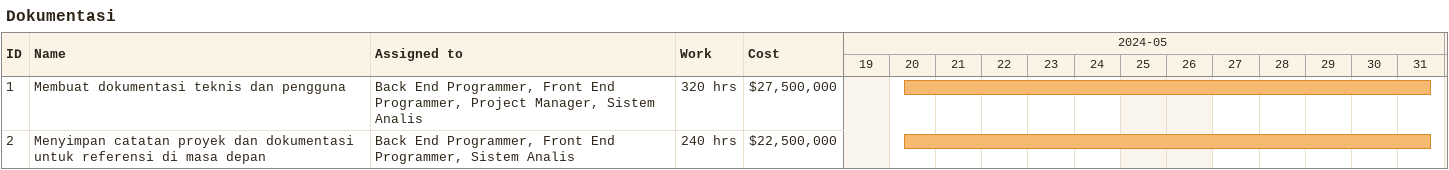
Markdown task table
Dokumentasi

| ID | Task | Start | Finish | Resources | Work (h) | Cost ($) |
|---|---|---|---|---|---|---|
| 1 | Membuat dokumentasi teknis dan pengguna | 2024-05-20 | 2024-05-31 | Back End Programmer, Front End Programmer, Project Manager, Sistem Analis | 320 | 27500000 |
| 2 | Menyimpan catatan proyek dan dokumentasi untuk referensi di masa depan | 2024-05-20 | 2024-05-31 | Back End Programmer, Front End Programmer, Sistem Analis | 240 | 22500000 |
